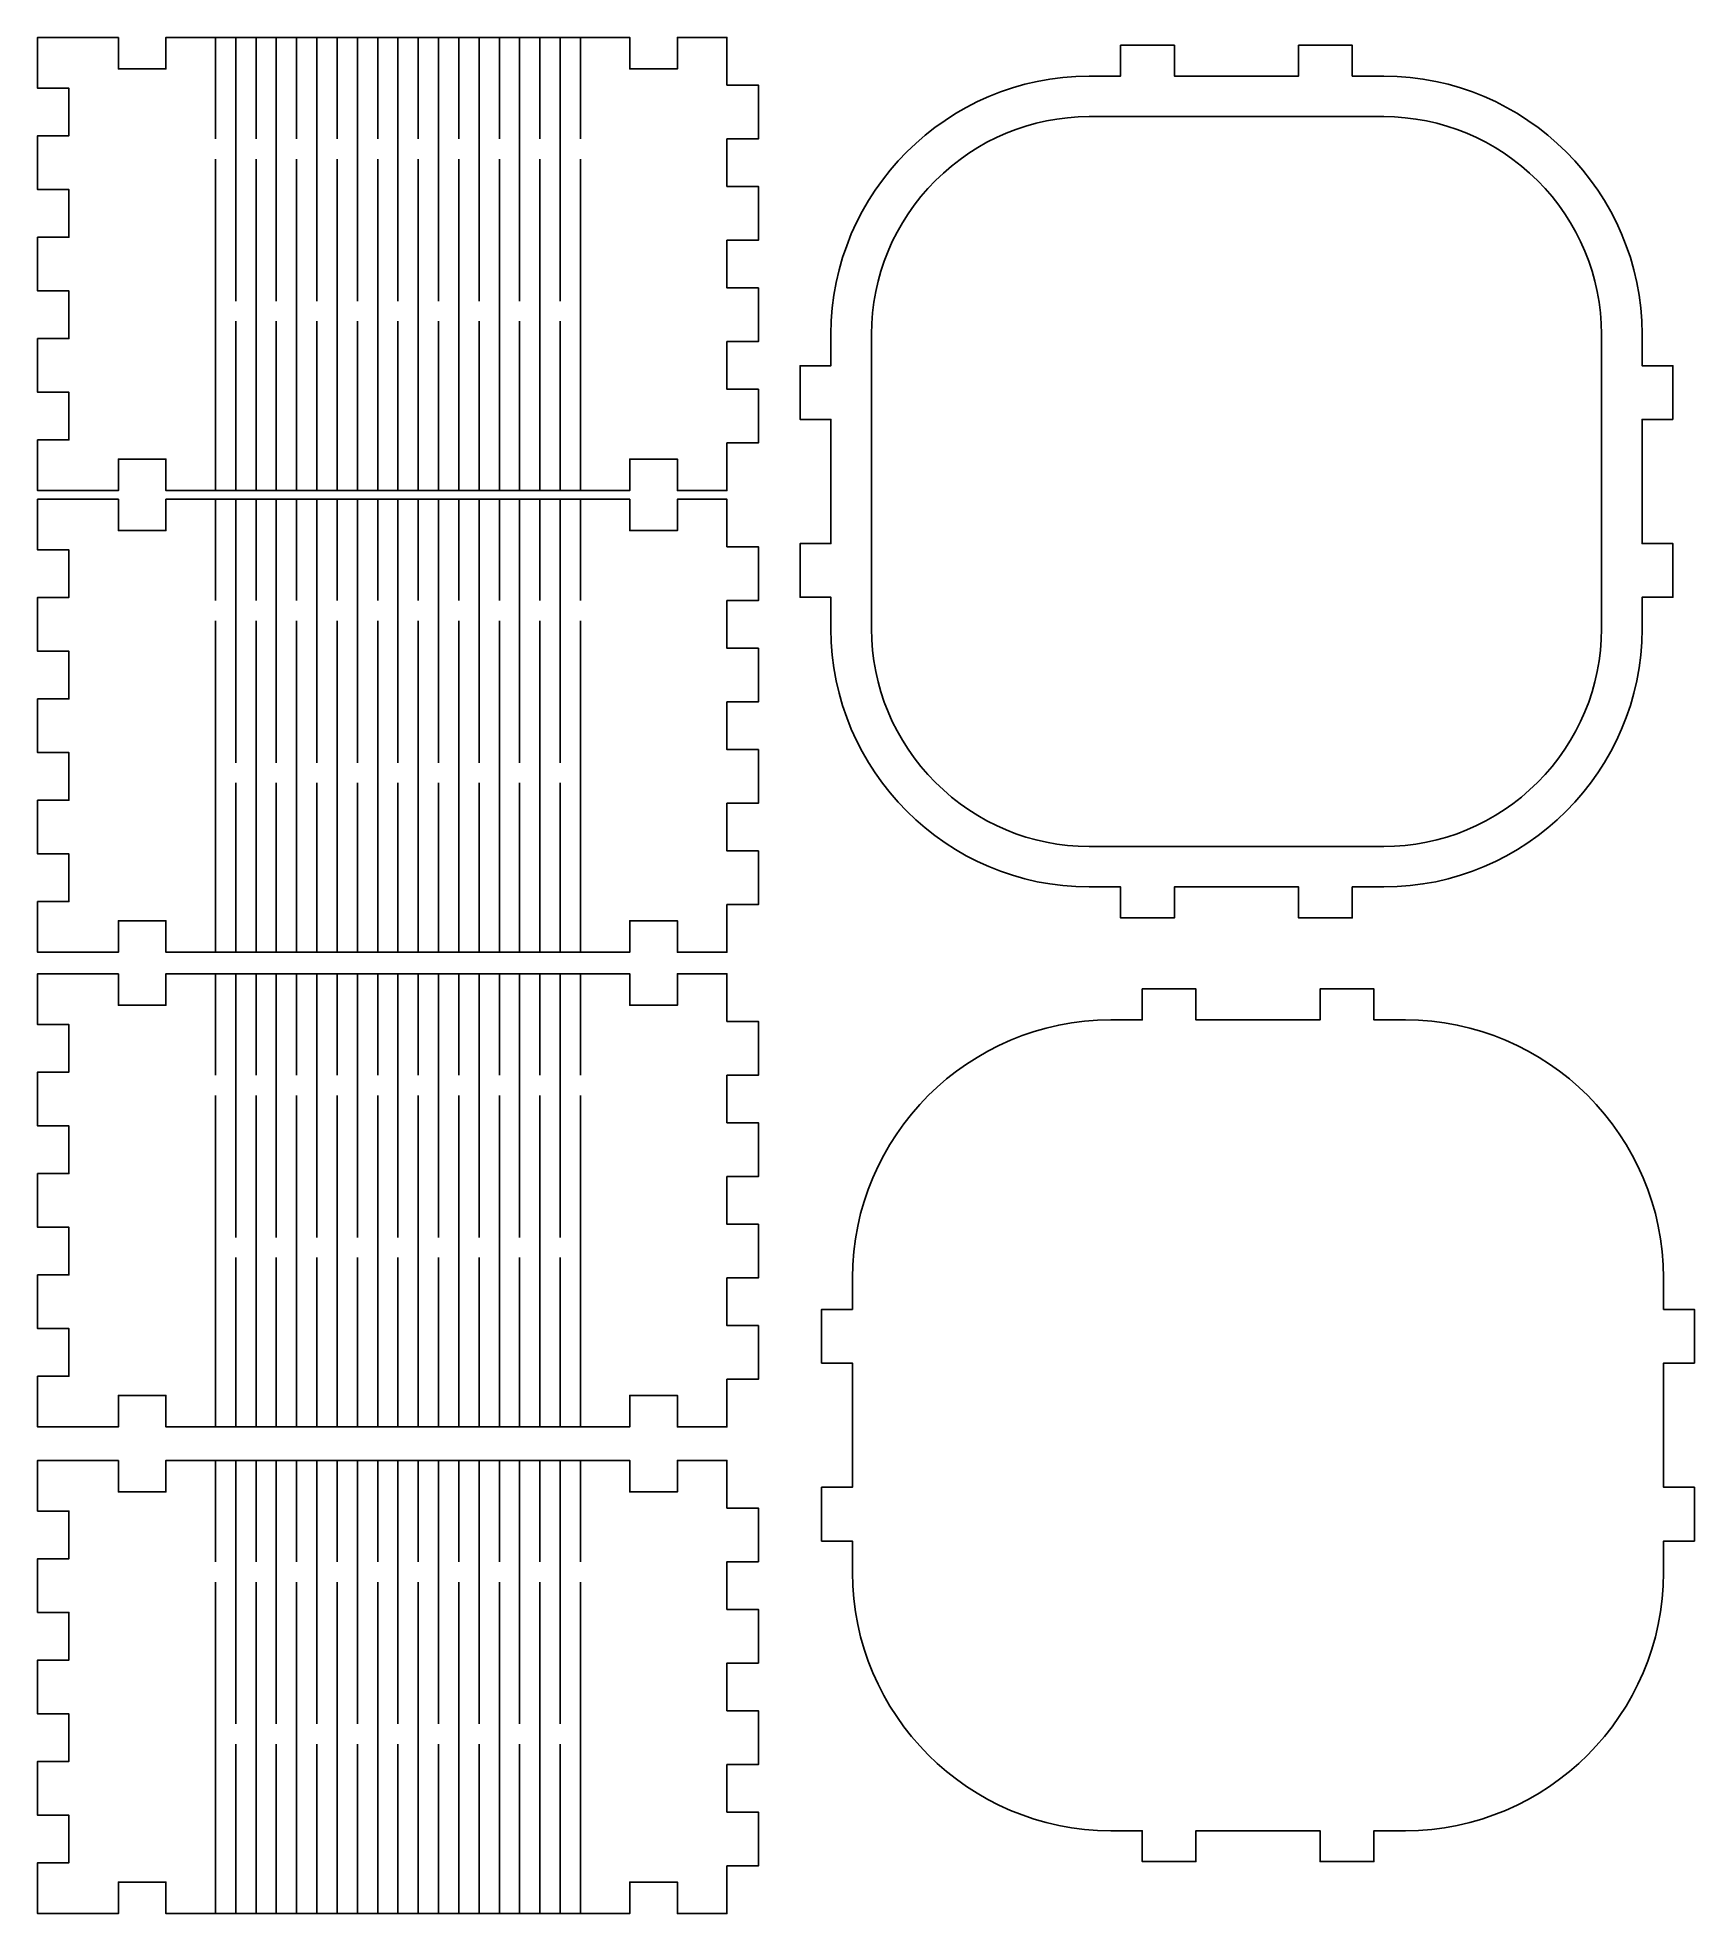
# Model space of a CAD drawing. Header units: inches. Extents: x 167 to 330, y 159 to 344.
import ezdxf

# ---------------------------------------------------------------- set-up
doc = ezdxf.new("R2010")
doc.units = ezdxf.units.IN
doc.header["$MEASUREMENT"] = 0
doc.layers.get('0').update_dxf_attribs({"linetype": 'CONTINUOUS'})
doc.layers.add('EBENE_1', color=7, linetype='CONTINUOUS')

msp = doc.modelspace()

# ---------------------------------------------------------------- linework, layer by layer
for points in [[(174.55, 343.92), (166.58, 343.92), (166.58, 338.92), (169.68, 338.92), (169.68, 334.22), (166.58, 334.22), (166.58, 328.92), (169.68, 328.92), (169.68, 324.22), (166.58, 324.22), (166.58, 318.92), (169.68, 318.92), (169.68, 314.22), (166.58, 314.22), (166.58, 308.92), (169.68, 308.92), (169.68, 304.22), (166.58, 304.22), (166.58, 299.22), (174.55, 299.22), (174.55, 302.32), (179.25, 302.32), (179.25, 299.22), (225, 299.22), (225, 302.32), (229.7, 302.32), (229.7, 299.22), (234.58, 299.22), (234.58, 303.92), (237.68, 303.92), (237.68, 309.22), (234.58, 309.22), (234.58, 313.92), (237.68, 313.92), (237.68, 319.22), (234.58, 319.22), (234.58, 323.92), (237.68, 323.92), (237.68, 329.22), (234.58, 329.22), (234.58, 333.92), (237.68, 333.92), (237.68, 339.22), (234.58, 339.22), (234.58, 343.92), (229.7, 343.92), (229.7, 340.82), (225, 340.82), (225, 343.92), (179.25, 343.92), (179.25, 340.82), (174.55, 340.82)], [(174.55, 298.37), (166.58, 298.37), (166.58, 293.37), (169.68, 293.37), (169.68, 288.67), (166.58, 288.67), (166.58, 283.37), (169.68, 283.37), (169.68, 278.67), (166.58, 278.67), (166.58, 273.37), (169.68, 273.37), (169.68, 268.67), (166.58, 268.67), (166.58, 263.37), (169.68, 263.37), (169.68, 258.67), (166.58, 258.67), (166.58, 253.67), (174.55, 253.67), (174.55, 256.77), (179.25, 256.77), (179.25, 253.67), (225, 253.67), (225, 256.77), (229.7, 256.77), (229.7, 253.67), (234.58, 253.67), (234.58, 258.37), (237.68, 258.37), (237.68, 263.67), (234.58, 263.67), (234.58, 268.37), (237.68, 268.37), (237.68, 273.67), (234.58, 273.67), (234.58, 278.37), (237.68, 278.37), (237.68, 283.67), (234.58, 283.67), (234.58, 288.37), (237.68, 288.37), (237.68, 293.67), (234.58, 293.67), (234.58, 298.37), (229.7, 298.37), (229.7, 295.27), (225, 295.27), (225, 298.37), (179.25, 298.37), (179.25, 295.27), (174.55, 295.27)], [(174.55, 251.54), (166.58, 251.54), (166.58, 246.54), (169.68, 246.54), (169.68, 241.84), (166.58, 241.84), (166.58, 236.54), (169.68, 236.54), (169.68, 231.84), (166.58, 231.84), (166.58, 226.54), (169.68, 226.54), (169.68, 221.84), (166.58, 221.84), (166.58, 216.54), (169.68, 216.54), (169.68, 211.84), (166.58, 211.84), (166.58, 206.84), (174.55, 206.84), (174.55, 209.94), (179.25, 209.94), (179.25, 206.84), (225, 206.84), (225, 209.94), (229.7, 209.94), (229.7, 206.84), (234.58, 206.84), (234.58, 211.54), (237.68, 211.54), (237.68, 216.84), (234.58, 216.84), (234.58, 221.54), (237.68, 221.54), (237.68, 226.84), (234.58, 226.84), (234.58, 231.54), (237.68, 231.54), (237.68, 236.84), (234.58, 236.84), (234.58, 241.54), (237.68, 241.54), (237.68, 246.84), (234.58, 246.84), (234.58, 251.54), (229.7, 251.54), (229.7, 248.44), (225, 248.44), (225, 251.54), (179.25, 251.54), (179.25, 248.44), (174.55, 248.44)], [(174.55, 203.53), (166.58, 203.53), (166.58, 198.53), (169.68, 198.53), (169.68, 193.83), (166.58, 193.83), (166.58, 188.53), (169.68, 188.53), (169.68, 183.83), (166.58, 183.83), (166.58, 178.53), (169.68, 178.53), (169.68, 173.83), (166.58, 173.83), (166.58, 168.53), (169.68, 168.53), (169.68, 163.83), (166.58, 163.83), (166.58, 158.83), (174.55, 158.83), (174.55, 161.93), (179.25, 161.93), (179.25, 158.83), (225, 158.83), (225, 161.93), (229.7, 161.93), (229.7, 158.83), (234.58, 158.83), (234.58, 163.53), (237.68, 163.53), (237.68, 168.83), (234.58, 168.83), (234.58, 173.53), (237.68, 173.53), (237.68, 178.83), (234.58, 178.83), (234.58, 183.53), (237.68, 183.53), (237.68, 188.83), (234.58, 188.83), (234.58, 193.53), (237.68, 193.53), (237.68, 198.83), (234.58, 198.83), (234.58, 203.53), (229.7, 203.53), (229.7, 200.43), (225, 200.43), (225, 203.53), (179.25, 203.53), (179.25, 200.43), (174.55, 200.43)]]:
    msp.add_lwpolyline(points, close=True)
at = {"layer": 'EBENE_1', "color": 0}
for points in [[(184.13, 333.92), (184.13, 343.92)], [(186.13, 317.92), (186.13, 343.92)], [(188.13, 333.92), (188.13, 343.92)], [(190.13, 317.92), (190.13, 343.92)], [(192.13, 333.92), (192.13, 343.92)], [(194.13, 317.92), (194.13, 343.92)], [(196.13, 333.92), (196.13, 343.92)], [(198.13, 317.92), (198.13, 343.92)], [(200.13, 333.92), (200.13, 343.92)], [(202.13, 317.92), (202.13, 343.92)], [(204.13, 333.92), (204.13, 343.92)], [(206.13, 317.92), (206.13, 343.92)], [(208.13, 333.92), (208.13, 343.92)], [(210.13, 317.92), (210.13, 343.92)], [(212.13, 333.92), (212.13, 343.92)], [(214.13, 317.92), (214.13, 343.92)], [(216.13, 333.92), (216.13, 343.92)], [(218.13, 317.92), (218.13, 343.92)], [(220.13, 333.92), (220.13, 343.92)], [(184.13, 299.22), (184.13, 331.92)], [(188.13, 299.22), (188.13, 331.92)], [(192.13, 299.22), (192.13, 331.92)], [(196.13, 299.22), (196.13, 331.92)], [(200.13, 299.22), (200.13, 331.92)], [(204.13, 299.22), (204.13, 331.92)], [(208.13, 299.22), (208.13, 331.92)], [(212.13, 299.22), (212.13, 331.92)], [(216.13, 299.22), (216.13, 331.92)], [(220.13, 299.22), (220.13, 331.92)], [(186.13, 299.22), (186.13, 315.92)], [(190.13, 299.22), (190.13, 315.92)], [(194.13, 299.22), (194.13, 315.92)], [(198.13, 299.22), (198.13, 315.92)], [(202.13, 299.22), (202.13, 315.92)], [(206.13, 299.22), (206.13, 315.92)], [(210.13, 299.22), (210.13, 315.92)], [(214.13, 299.22), (214.13, 315.92)], [(218.13, 299.22), (218.13, 315.92)], [(184.13, 288.37), (184.13, 298.37)], [(186.13, 272.37), (186.13, 298.37)], [(188.13, 288.37), (188.13, 298.37)], [(190.13, 272.37), (190.13, 298.37)], [(192.13, 288.37), (192.13, 298.37)], [(194.13, 272.37), (194.13, 298.37)], [(196.13, 288.37), (196.13, 298.37)], [(198.13, 272.37), (198.13, 298.37)], [(200.13, 288.37), (200.13, 298.37)], [(202.13, 272.37), (202.13, 298.37)], [(204.13, 288.37), (204.13, 298.37)], [(206.13, 272.37), (206.13, 298.37)], [(208.13, 288.37), (208.13, 298.37)], [(210.13, 272.37), (210.13, 298.37)], [(212.13, 288.37), (212.13, 298.37)], [(214.13, 272.37), (214.13, 298.37)], [(216.13, 288.37), (216.13, 298.37)], [(218.13, 272.37), (218.13, 298.37)], [(220.13, 288.37), (220.13, 298.37)], [(184.13, 253.67), (184.13, 286.37)], [(188.13, 253.67), (188.13, 286.37)], [(192.13, 253.67), (192.13, 286.37)], [(196.13, 253.67), (196.13, 286.37)], [(200.13, 253.67), (200.13, 286.37)], [(204.13, 253.67), (204.13, 286.37)], [(208.13, 253.67), (208.13, 286.37)], [(212.13, 253.67), (212.13, 286.37)], [(216.13, 253.67), (216.13, 286.37)], [(220.13, 253.67), (220.13, 286.37)], [(186.13, 253.67), (186.13, 270.37)], [(190.13, 253.67), (190.13, 270.37)], [(194.13, 253.67), (194.13, 270.37)], [(198.13, 253.67), (198.13, 270.37)], [(202.13, 253.67), (202.13, 270.37)], [(206.13, 253.67), (206.13, 270.37)], [(210.13, 253.67), (210.13, 270.37)], [(214.13, 253.67), (214.13, 270.37)], [(218.13, 253.67), (218.13, 270.37)], [(184.13, 241.54), (184.13, 251.54)], [(186.13, 225.54), (186.13, 251.54)], [(188.13, 241.54), (188.13, 251.54)], [(190.13, 225.54), (190.13, 251.54)], [(192.13, 241.54), (192.13, 251.54)], [(194.13, 225.54), (194.13, 251.54)], [(196.13, 241.54), (196.13, 251.54)], [(198.13, 225.54), (198.13, 251.54)], [(200.13, 241.54), (200.13, 251.54)], [(202.13, 225.54), (202.13, 251.54)], [(204.13, 241.54), (204.13, 251.54)], [(206.13, 225.54), (206.13, 251.54)], [(208.13, 241.54), (208.13, 251.54)], [(210.13, 225.54), (210.13, 251.54)], [(212.13, 241.54), (212.13, 251.54)], [(214.13, 225.54), (214.13, 251.54)], [(216.13, 241.54), (216.13, 251.54)], [(218.13, 225.54), (218.13, 251.54)], [(220.13, 241.54), (220.13, 251.54)], [(184.13, 206.84), (184.13, 239.54)], [(188.13, 206.84), (188.13, 239.54)], [(192.13, 206.84), (192.13, 239.54)], [(196.13, 206.84), (196.13, 239.54)], [(200.13, 206.84), (200.13, 239.54)], [(204.13, 206.84), (204.13, 239.54)], [(208.13, 206.84), (208.13, 239.54)], [(212.13, 206.84), (212.13, 239.54)], [(216.13, 206.84), (216.13, 239.54)], [(220.13, 206.84), (220.13, 239.54)], [(186.13, 206.84), (186.13, 223.54)], [(190.13, 206.84), (190.13, 223.54)], [(194.13, 206.84), (194.13, 223.54)], [(198.13, 206.84), (198.13, 223.54)], [(202.13, 206.84), (202.13, 223.54)], [(206.13, 206.84), (206.13, 223.54)], [(210.13, 206.84), (210.13, 223.54)], [(214.13, 206.84), (214.13, 223.54)], [(218.13, 206.84), (218.13, 223.54)], [(184.13, 193.53), (184.13, 203.53)], [(186.13, 177.53), (186.13, 203.53)], [(188.13, 193.53), (188.13, 203.53)], [(190.13, 177.53), (190.13, 203.53)], [(192.13, 193.53), (192.13, 203.53)], [(194.13, 177.53), (194.13, 203.53)], [(196.13, 193.53), (196.13, 203.53)], [(198.13, 177.53), (198.13, 203.53)], [(200.13, 193.53), (200.13, 203.53)], [(202.13, 177.53), (202.13, 203.53)], [(204.13, 193.53), (204.13, 203.53)], [(206.13, 177.53), (206.13, 203.53)], [(208.13, 193.53), (208.13, 203.53)], [(210.13, 177.53), (210.13, 203.53)], [(212.13, 193.53), (212.13, 203.53)], [(214.13, 177.53), (214.13, 203.53)], [(216.13, 193.53), (216.13, 203.53)], [(218.13, 177.53), (218.13, 203.53)], [(220.13, 193.53), (220.13, 203.53)], [(184.13, 158.83), (184.13, 191.53)], [(188.13, 158.83), (188.13, 191.53)], [(192.13, 158.83), (192.13, 191.53)], [(196.13, 158.83), (196.13, 191.53)], [(200.13, 158.83), (200.13, 191.53)], [(204.13, 158.83), (204.13, 191.53)], [(208.13, 158.83), (208.13, 191.53)], [(212.13, 158.83), (212.13, 191.53)], [(216.13, 158.83), (216.13, 191.53)], [(220.13, 158.83), (220.13, 191.53)], [(186.13, 158.83), (186.13, 175.53)], [(190.13, 158.83), (190.13, 175.53)], [(194.13, 158.83), (194.13, 175.53)], [(198.13, 158.83), (198.13, 175.53)], [(202.13, 158.83), (202.13, 175.53)], [(206.13, 158.83), (206.13, 175.53)], [(210.13, 158.83), (210.13, 175.53)], [(214.13, 158.83), (214.13, 175.53)], [(218.13, 158.83), (218.13, 175.53)]]:
    msp.add_lwpolyline(points, dxfattribs=at)
for points, knots in [([(327.89, 306.24), (327.89, 306.24), (327.89, 311.54), (327.89, 311.54), (327.89, 311.54), (324.84, 311.54), (324.84, 311.54), (324.84, 311.54), (324.84, 314.65), (324.84, 314.65), (324.84, 314.65), (324.84, 314.65), (324.84, 314.65), (324.84, 328.65), (313.38, 340.11), (299.37, 340.11), (299.37, 340.11), (296.26, 340.11), (296.26, 340.11), (296.26, 340.11), (296.26, 343.16), (296.26, 343.16), (296.26, 343.16), (290.96, 343.16), (290.96, 343.16), (290.96, 343.16), (290.96, 340.11), (290.96, 340.11), (290.96, 340.11), (278.71, 340.11), (278.71, 340.11), (278.71, 340.11), (278.71, 343.16), (278.71, 343.16), (278.71, 343.16), (273.41, 343.16), (273.41, 343.16), (273.41, 343.16), (273.41, 340.11), (273.41, 340.11), (273.41, 340.11), (270.3, 340.11), (270.3, 340.11), (256.3, 340.11), (244.84, 328.65), (244.84, 314.65), (244.84, 314.65), (244.84, 314.65), (244.84, 314.65), (244.84, 314.65), (244.84, 311.54), (244.84, 311.54), (244.84, 311.54), (241.79, 311.54), (241.79, 311.54), (241.79, 311.54), (241.79, 306.24), (241.79, 306.24), (241.79, 306.24), (244.84, 306.24), (244.84, 306.24), (244.84, 306.24), (244.84, 293.99), (244.84, 293.99), (244.84, 293.99), (241.79, 293.99), (241.79, 293.99), (241.79, 293.99), (241.79, 288.69), (241.79, 288.69), (241.79, 288.69), (244.84, 288.69), (244.84, 288.69), (244.84, 288.69), (244.84, 285.58), (244.84, 285.58), (244.84, 285.58), (244.84, 285.58), (244.84, 285.58), (244.84, 271.57), (256.3, 260.11), (270.3, 260.11), (270.3, 260.11), (273.41, 260.11), (273.41, 260.11), (273.41, 260.11), (273.41, 257.06), (273.41, 257.06), (273.41, 257.06), (278.71, 257.06), (278.71, 257.06), (278.71, 257.06), (278.71, 260.11), (278.71, 260.11), (278.71, 260.11), (290.96, 260.11), (290.96, 260.11), (290.96, 260.11), (290.96, 257.06), (290.96, 257.06), (290.96, 257.06), (296.26, 257.06), (296.26, 257.06), (296.26, 257.06), (296.26, 260.11), (296.26, 260.11), (296.26, 260.11), (299.37, 260.11), (299.37, 260.11), (313.38, 260.11), (324.84, 271.57), (324.84, 285.58), (324.84, 285.58), (324.84, 285.58), (324.84, 285.58), (324.84, 285.58), (324.84, 288.69), (324.84, 288.69), (324.84, 288.69), (327.89, 288.69), (327.89, 288.69), (327.89, 288.69), (327.89, 293.99), (327.89, 293.99), (327.89, 293.99), (324.84, 293.99), (324.84, 293.99), (324.84, 293.99), (324.84, 306.24), (324.84, 306.24), (324.84, 306.24), (327.89, 306.24), (327.89, 306.24)], [0, 0, 0, 0, 1, 1, 1, 2, 2, 2, 3, 3, 3, 4, 4, 4, 5, 5, 5, 6, 6, 6, 7, 7, 7, 8, 8, 8, 9, 9, 9, 10, 10, 10, 11, 11, 11, 12, 12, 12, 13, 13, 13, 14, 14, 14, 15, 15, 15, 16, 16, 16, 17, 17, 17, 18, 18, 18, 19, 19, 19, 20, 20, 20, 21, 21, 21, 22, 22, 22, 23, 23, 23, 24, 24, 24, 25, 25, 25, 26, 26, 26, 27, 27, 27, 28, 28, 28, 29, 29, 29, 30, 30, 30, 31, 31, 31, 32, 32, 32, 33, 33, 33, 34, 34, 34, 35, 35, 35, 36, 36, 36, 37, 37, 37, 38, 38, 38, 39, 39, 39, 40, 40, 40, 41, 41, 41, 42, 42, 42, 43, 43, 43, 44, 44, 44, 44]), ([(299.37, 336.11), (305.08, 336.11), (310.46, 333.87), (314.53, 329.8), (318.6, 325.74), (320.84, 320.35), (320.84, 314.65), (320.84, 314.65), (320.84, 285.58), (320.84, 285.58), (320.84, 279.87), (318.6, 274.49), (314.53, 270.42), (310.46, 266.35), (305.08, 264.11), (299.37, 264.11), (299.37, 264.11), (270.3, 264.11), (270.3, 264.11), (264.6, 264.11), (259.22, 266.35), (255.15, 270.42), (251.08, 274.49), (248.84, 279.87), (248.84, 285.58), (248.84, 285.58), (248.84, 314.65), (248.84, 314.65), (248.84, 320.35), (251.08, 325.74), (255.15, 329.8), (259.22, 333.87), (264.6, 336.11), (270.3, 336.11), (270.3, 336.11), (299.37, 336.11), (299.37, 336.11)], [0, 0, 0, 0, 1, 1, 1, 2, 2, 2, 3, 3, 3, 4, 4, 4, 5, 5, 5, 6, 6, 6, 7, 7, 7, 8, 8, 8, 9, 9, 9, 10, 10, 10, 11, 11, 11, 12, 12, 12, 12]), ([(330.01, 213.13), (330.01, 213.13), (330.01, 218.43), (330.01, 218.43), (330.01, 218.43), (326.96, 218.43), (326.96, 218.43), (326.96, 218.43), (326.96, 221.54), (326.96, 221.54), (326.96, 221.54), (326.96, 221.54), (326.96, 221.54), (326.96, 235.54), (315.51, 247), (301.5, 247), (301.5, 247), (298.39, 247), (298.39, 247), (298.39, 247), (298.39, 250.05), (298.39, 250.05), (298.39, 250.05), (293.09, 250.05), (293.09, 250.05), (293.09, 250.05), (293.09, 247), (293.09, 247), (293.09, 247), (280.84, 247), (280.84, 247), (280.84, 247), (280.84, 250.05), (280.84, 250.05), (280.84, 250.05), (275.54, 250.05), (275.54, 250.05), (275.54, 250.05), (275.54, 247), (275.54, 247), (275.54, 247), (272.43, 247), (272.43, 247), (258.42, 247), (246.96, 235.54), (246.96, 221.54), (246.96, 221.54), (246.96, 221.54), (246.96, 221.54), (246.96, 221.54), (246.96, 218.43), (246.96, 218.43), (246.96, 218.43), (243.91, 218.43), (243.91, 218.43), (243.91, 218.43), (243.91, 213.13), (243.91, 213.13), (243.91, 213.13), (246.96, 213.13), (246.96, 213.13), (246.96, 213.13), (246.96, 200.88), (246.96, 200.88), (246.96, 200.88), (243.91, 200.88), (243.91, 200.88), (243.91, 200.88), (243.91, 195.58), (243.91, 195.58), (243.91, 195.58), (246.96, 195.58), (246.96, 195.58), (246.96, 195.58), (246.96, 192.47), (246.96, 192.47), (246.96, 192.47), (246.96, 192.47), (246.96, 192.47), (246.96, 178.46), (258.42, 167), (272.43, 167), (272.43, 167), (275.54, 167), (275.54, 167), (275.54, 167), (275.54, 163.95), (275.54, 163.95), (275.54, 163.95), (280.84, 163.95), (280.84, 163.95), (280.84, 163.95), (280.84, 167), (280.84, 167), (280.84, 167), (293.09, 167), (293.09, 167), (293.09, 167), (293.09, 163.95), (293.09, 163.95), (293.09, 163.95), (298.39, 163.95), (298.39, 163.95), (298.39, 163.95), (298.39, 167), (298.39, 167), (298.39, 167), (301.5, 167), (301.5, 167), (315.51, 167), (326.96, 178.46), (326.96, 192.47), (326.96, 192.47), (326.96, 192.47), (326.96, 192.47), (326.96, 192.47), (326.96, 195.58), (326.96, 195.58), (326.96, 195.58), (330.01, 195.58), (330.01, 195.58), (330.01, 195.58), (330.01, 200.88), (330.01, 200.88), (330.01, 200.88), (326.96, 200.88), (326.96, 200.88), (326.96, 200.88), (326.96, 213.13), (326.96, 213.13), (326.96, 213.13), (330.01, 213.13), (330.01, 213.13)], [0, 0, 0, 0, 1, 1, 1, 2, 2, 2, 3, 3, 3, 4, 4, 4, 5, 5, 5, 6, 6, 6, 7, 7, 7, 8, 8, 8, 9, 9, 9, 10, 10, 10, 11, 11, 11, 12, 12, 12, 13, 13, 13, 14, 14, 14, 15, 15, 15, 16, 16, 16, 17, 17, 17, 18, 18, 18, 19, 19, 19, 20, 20, 20, 21, 21, 21, 22, 22, 22, 23, 23, 23, 24, 24, 24, 25, 25, 25, 26, 26, 26, 27, 27, 27, 28, 28, 28, 29, 29, 29, 30, 30, 30, 31, 31, 31, 32, 32, 32, 33, 33, 33, 34, 34, 34, 35, 35, 35, 36, 36, 36, 37, 37, 37, 38, 38, 38, 39, 39, 39, 40, 40, 40, 41, 41, 41, 42, 42, 42, 43, 43, 43, 44, 44, 44, 44])]:
    msp.add_open_spline(points, degree=3, knots=knots, dxfattribs=at)

doc.saveas('drawing.dxf')
